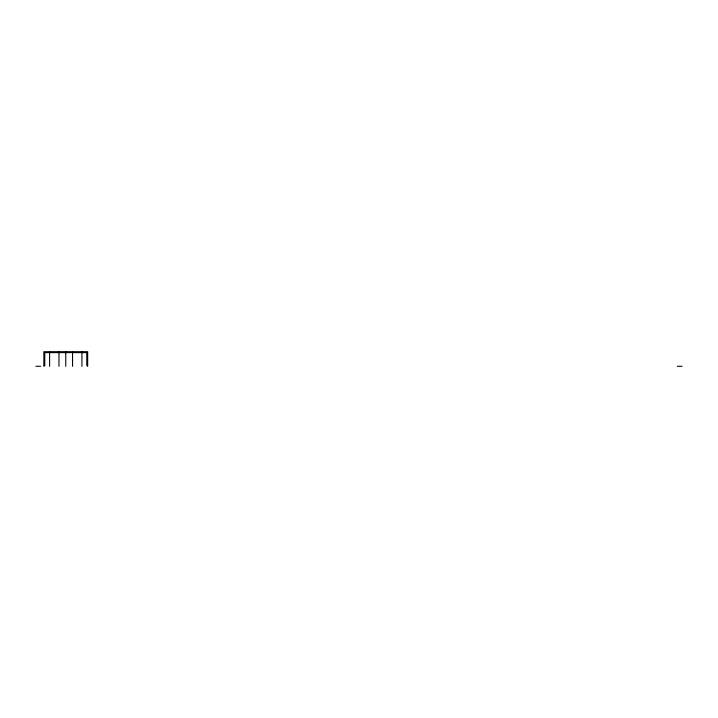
<?xml version="1.0" encoding="UTF-8"?>
<svg xmlns="http://www.w3.org/2000/svg" width="718" height="718" viewBox="0 0 718 718"><rect width="100%" height="100%" fill="white"/><g stroke="black" fill="none" stroke-linecap="round" stroke-linejoin="round"><path stroke-width="1.08" d="M35.9 366.297L40.657 366.297M677.334 366.297L682.1 366.297M81.924 351.703L81.924 366.297M72.545 351.703L72.545 366.297M65.769 351.703L65.769 366.297M58.984 351.703L58.984 366.297M49.605 351.703L49.605 366.297M44.758 365.399L43.861 366.297L43.861 351.703L87.668 351.703L87.668 366.297L86.77 365.399L86.77 352.619L44.758 352.619L44.758 365.399"/></g></svg>
